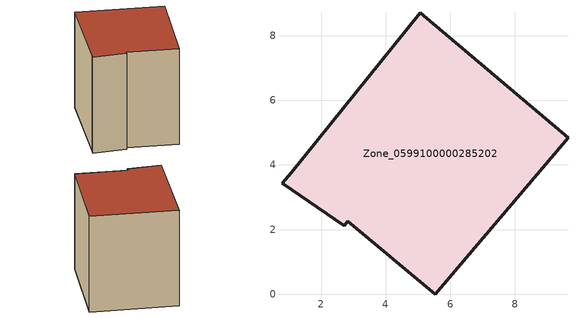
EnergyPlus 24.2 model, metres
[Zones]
Zone_0599100000285202
 floor ground (C_G): 2.83,2.26 2.71,2.12 0.79,3.43 1.07,3.76 5.07,8.71 9.64,4.84 5.53,0 z0
 wall outside (C_F): 0.79,3.43 2.71,2.12 2.83,2.26 5.53,0 9.64,4.84 5.07,8.71 1.07,3.76 0.79,3.43 z0:7.04
 roof outside (C_R): 2.71,2.12 2.83,2.26 5.53,0 9.64,4.84 5.07,8.71 1.07,3.76 0.79,3.43 z7.04
[BUILDING]
Pand.0599100000285202: North Axis=0; Terrain=City; Loads Convergence Tolerance Value=0.04; Temperature Convergence Tolerance Value=0.4; Solar Distribution=FullExterior; Maximum Number of Warmup Days=25; Minimum Number of Warmup Days=1
[Site:Location]
Rotterdam.The.Hague.AP_ZH_NLD Design_Conditions: Latitude=51.96; Longitude=4.45; Time Zone=1; Elevation=-4.5
[SITE:GROUNDTEMPERATURE:BUILDINGSURFACE]
18, 18, 18, 18, 18, 18, 18, 18, 18, 18, 18, 18
[MATERIAL] Thermal Absorptance=0.9; Solar Absorptance=0.7; Visible Absorptance=0.7
Name | Roughness | Thickness | Conductivity | Density | Specific Heat
G.TC.1946 | MediumSmooth | 0.15 | 1 | 540 | 1210
F.TC.1946 | Rough | 0.3 | 0.857143 | 1920 | 840
R.TC.1946 | MediumRough | 0.2 | 0.909091 | 1500 | 1000
[CONSTRUCTION]
C_G: G.TC.1946
C_F: F.TC.1946
C_R: R.TC.1946
[ZONE]
Zone_0599100000285202: Type=1; Multiplier=1; Ceiling Height=Autocalculate; Volume=Autocalculate; Floor Area=autocalculate; Part of Total Floor Area=Yes
[ZONEINFILTRATION:DESIGNFLOWRATE]
Infil_Zone_0599100000285202: Zone or ZoneList or Space or SpaceList=Zone_0599100000285202; Schedule=AlwaysOn; Design Flow Rate Calculation Method=Flow/Area; Flow Rate per Floor Area=0.003; Constant Term Coefficient=1; Temperature Term Coefficient=0; Velocity Term Coefficient=0; Velocity Squared Term Coefficient=0
[HVACTEMPLATE:ZONE:IDEALLOADSAIRSYSTEM]
Zone_0599100000285202: Maximum Heating Supply Air Temperature=50; Minimum Cooling Supply Air Temperature=13; Maximum Heating Supply Air Humidity Ratio=0.0156; Minimum Cooling Supply Air Humidity Ratio=0.0077; Heating Limit=NoLimit; Cooling Limit=NoLimit; Dehumidification Control Type=ConstantSensibleHeatRatio; Cooling Sensible Heat Ratio=0.7; Dehumidification Setpoint=60; Humidification Control Type=None; Humidification Setpoint=30; Outdoor Air Method=None; Outdoor Air Flow Rate per Person=0.00944; Outdoor Air Flow Rate per Zone Floor Area=0; Outdoor Air Flow Rate per Zone=0; Demand Controlled Ventilation Type=None; Outdoor Air Economizer Type=NoEconomizer; Heat Recovery Type=None; Sensible Heat Recovery Effectiveness=0.7; Latent Heat Recovery Effectiveness=0.65
[ZONECONTROL:THERMOSTAT]
ThermostatControl_Zone_0599100000285202: Zone or ZoneList=Zone_0599100000285202; Control Type Schedule=DualSetpointControlType; Control 1=Thermostat_Zone_0599100000285202; Temperature Difference Between Cutout And Setpoint=0
[THERMOSTATSETPOINT:DUALSETPOINT]
Thermostat_Zone_0599100000285202: Heating Setpoint Temperature Schedule=HeatingSetpoint_Zone_0599100000285202; Cooling Setpoint Temperature Schedule=CoolingSetpoint_Zone_0599100000285202
[SCHEDULE:COMPACT]
HeatingSetpoint_Zone_0599100000285202: Through: 12/31, For: AllDays, Until: 24:00, 21
CoolingSetpoint_Zone_0599100000285202: Through: 12/31, For: AllDays, Until: 24:00, 24
DualSetpointControlType: Through: 12/31, For: AllDays, Until: 24:00, 4
AlwaysOn: Through: 12/31, For: AllDays, Until: 24:00, 1
